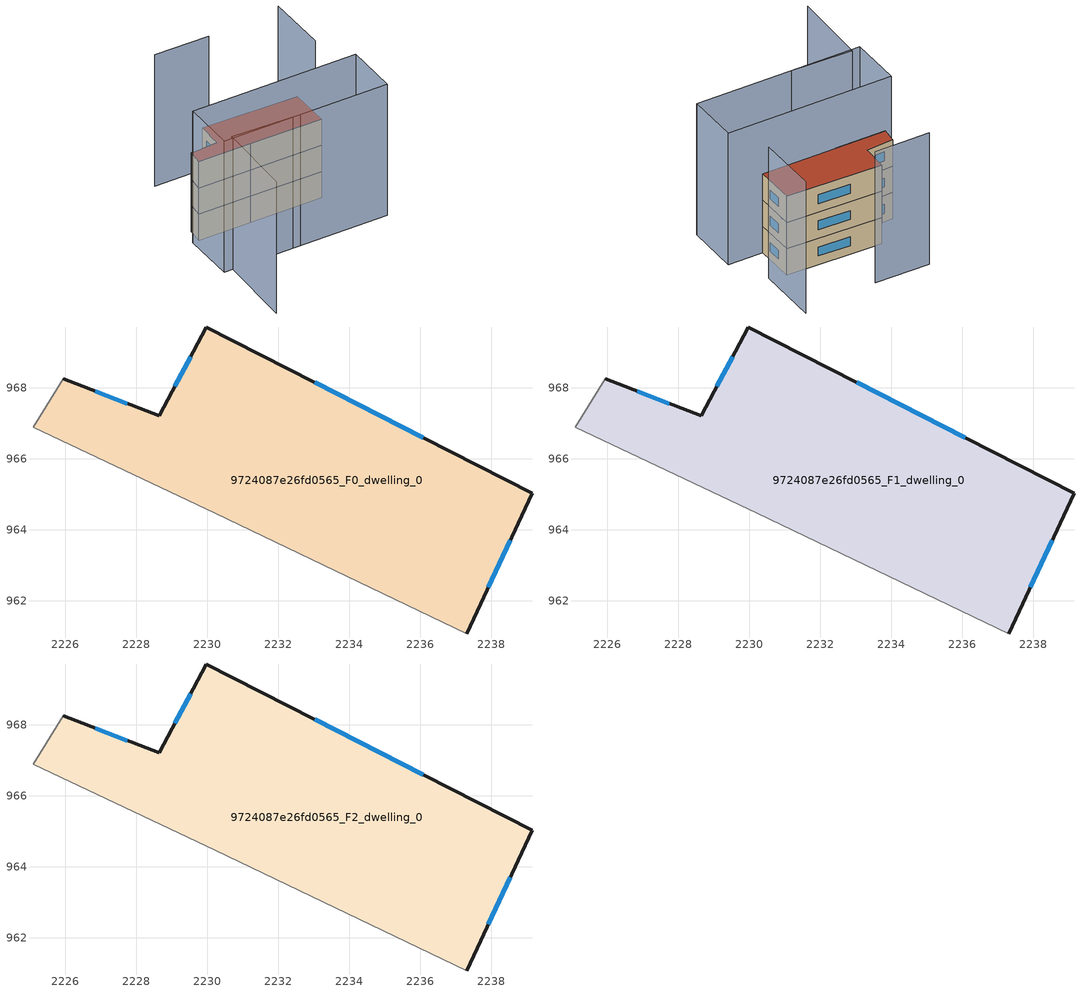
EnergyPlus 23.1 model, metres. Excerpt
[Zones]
9724087e26fd0565_F0_dwelling_0
 floor ground (EU_floor_Construction): 2239.14,965.03 2237.3,961.07 2230.23,964.46 2225.09,966.89 2225.94,968.25 2228.64,967.21 2229.97,969.71 z0
 wall outside (EU_wall_Construction): 2237.3,961.07 2239.14,965.03 2229.97,969.71 2228.64,967.21 2225.94,968.25 z0:3
 wall adiabatic (EU_wall_Construction): 2225.94,968.25 2225.09,966.89 2230.23,964.46 2237.3,961.07 z0:3
 window (EU_Window_Construction): 2227.74,967.55 2226.84,967.9 / 2229.53,968.87 2229.09,968.04 / 2236.09,966.58 2233.03,968.15 / 2237.92,962.39 2238.53,963.71 z1:2
9724087e26fd0565_F1_dwelling_0
 floor to 9724087e26fd0565_F0_dwelling_0 (EU_floor_Construction): 2239.14,965.03 2237.3,961.07 2230.23,964.46 2225.09,966.89 2225.94,968.25 2228.64,967.21 2229.97,969.71 z3
 wall outside (EU_wall_Construction): 2237.3,961.07 2239.14,965.03 2229.97,969.71 2228.64,967.21 2225.94,968.25 z3:6
 wall adiabatic (EU_wall_Construction): 2225.94,968.25 2225.09,966.89 2230.23,964.46 2237.3,961.07 z3:6
 window (EU_Window_Construction): 2227.74,967.55 2226.84,967.9 / 2229.53,968.87 2229.09,968.04 / 2236.09,966.58 2233.03,968.15 / 2237.92,962.39 2238.53,963.71 z4:5
9724087e26fd0565_F2_dwelling_0
 floor to 9724087e26fd0565_F1_dwelling_0 (EU_floor_Construction): 2239.14,965.03 2237.3,961.07 2230.23,964.46 2225.09,966.89 2225.94,968.25 2228.64,967.21 2229.97,969.71 z6
 wall outside (EU_wall_Construction): 2237.3,961.07 2239.14,965.03 2229.97,969.71 2228.64,967.21 2225.94,968.25 z6:9
 wall adiabatic (EU_wall_Construction): 2225.94,968.25 2225.09,966.89 2230.23,964.46 2237.3,961.07 z6:9
 window (EU_Window_Construction): 2227.74,967.55 2226.84,967.9 / 2229.53,968.87 2229.09,968.04 / 2236.09,966.58 2233.03,968.15 / 2237.92,962.39 2238.53,963.71 z7:8
 roof outside (EU_roof_Construction): 2237.3,961.07 2239.14,965.03 2229.97,969.71 2228.64,967.21 2225.94,968.25 2225.09,966.89 2230.23,964.46 z9
shading: 2240.53,963.91 2243.34,969.94 / 2235.63,972.68 2230.3,975.23 / 2219.15,954.32 2223.03,961.82 / 2223.03,961.82 2229.59,958.43 / 2224.51,967.16 2240.69,959.51 / 2240.69,959.51 2238.26,954.36 / 2238.26,954.36 2222.07,962.01 / 2222.07,962.01 2224.51,967.16 z0:15
[Building]
EU S2 Campaign: North Axis=0; Terrain=City; Solar Distribution=FullExterior
[Site:Location]
Bologna: Latitude=44.5; Longitude=11.25; Time Zone=1; Elevation=37
[SizingPeriod:WeatherFileDays]
AnnualSizingPeriod: Begin Month=1; Begin Day of Month=1; End Month=12; End Day of Month=31; Day of Week for Start Day=Monday; Use Weather File Daylight Saving Period=No; Use Weather File Rain and Snow Indicators=No
[MATERIAL]
EU_InternalMass_Material: Roughness=MediumRough; Thickness=0.1; Conductivity=1; Density=1800; Specific Heat=900; Thermal Absorptance=0.9; Solar Absorptance=0.7; Visible Absorptance=0.7
[MATERIAL:NOMASS] Roughness=MediumRough; Thermal Absorptance=0.9; Solar Absorptance=0.7; Visible Absorptance=0.7
Name | Thermal Resistance
EU_wall_NoMass | 0.937881
EU_roof_NoMass | 0.548572
EU_floor_NoMass | 0.71348
[WINDOWMATERIAL:SIMPLEGLAZINGSYSTEM]
EU_Window_SimpleGlazing: UFactor=4.25633; Solar Heat Gain Coefficient=0.85; Visible Transmittance=0.85
[CONSTRUCTION]
EU_wall_Construction: EU_wall_NoMass
EU_roof_Construction: EU_roof_NoMass
EU_floor_Construction: EU_floor_NoMass
EU_Window_Construction: EU_Window_SimpleGlazing
EU_InternalMass_Construction: EU_InternalMass_Material
[ZONE] Type=1; Multiplier=1; Ceiling Height=autocalculate; Volume=155.401; Floor Area=autocalculate; Part of Total Floor Area=Yes
9724087e26fd0565_F0_dwelling_0; 9724087e26fd0565_F1_dwelling_0; 9724087e26fd0565_F2_dwelling_0
[INTERNALMASS] Construction=EU_InternalMass_Construction; Surface Area=51.8004
Name | Zone or ZoneList
9724087e26fd0565_F0_dwelling_0_EU_InternalMass | 9724087e26fd0565_F0_dwelling_0
9724087e26fd0565_F1_dwelling_0_EU_InternalMass | 9724087e26fd0565_F1_dwelling_0
9724087e26fd0565_F2_dwelling_0_EU_InternalMass | 9724087e26fd0565_F2_dwelling_0
[OTHEREQUIPMENT] Fuel Type=Electricity; Design Level Calculation Method=Watts/Area; Power per Zone Floor Area=1; Fraction Latent=0; Fraction Radiant=0; Fraction Lost=0; Carbon Dioxide Generation Rate=0; EndUse Subcategory=EU_Step8_InternalGains
Name | Zone or ZoneList or Space or SpaceList | Schedule
EU_Step8_InternalGain_9724087e26fd0565_F0_dwelling_0_f000 | 9724087e26fd0565_F0_dwelling_0 | EU_Step8_GainSchedule_9724087e26fd0565_F0_dwelling_0_f000
EU_Step8_InternalGain_9724087e26fd0565_F1_dwelling_0_f000 | 9724087e26fd0565_F1_dwelling_0 | EU_Step8_GainSchedule_9724087e26fd0565_F1_dwelling_0_f000
EU_Step8_InternalGain_9724087e26fd0565_F2_dwelling_0_f000 | 9724087e26fd0565_F2_dwelling_0 | EU_Step8_GainSchedule_9724087e26fd0565_F2_dwelling_0_f000
[ZONEVENTILATION:DESIGNFLOWRATE] Schedule=EU_AlwaysOn; Design Flow Rate Calculation Method=AirChanges/Hour; Air Changes per Hour=0.687892; Ventilation Type=Natural; Fan Pressure Rise=0; Fan Total Efficiency=1; Constant Term Coefficient=1; Temperature Term Coefficient=0; Velocity Term Coefficient=0; Velocity Squared Term Coefficient=0; Minimum Indoor Temperature=-100; Maximum Indoor Temperature=100; Delta Temperature=-100; Minimum Outdoor Temperature=-100; Maximum Outdoor Temperature=100; Maximum Wind Speed=40
Name | Zone or ZoneList or Space or SpaceList
EU_ConstantAir_9724087e26fd0565_F0_dwelling_0 | 9724087e26fd0565_F0_dwelling_0
EU_ConstantAir_9724087e26fd0565_F1_dwelling_0 | 9724087e26fd0565_F1_dwelling_0
EU_ConstantAir_9724087e26fd0565_F2_dwelling_0 | 9724087e26fd0565_F2_dwelling_0
[HVACTEMPLATE:THERMOSTAT] Constant Heating Setpoint=20; Constant Cooling Setpoint=50
EU_HeatOnly_9724087e26fd0565_F0_dwelling_0; EU_HeatOnly_9724087e26fd0565_F1_dwelling_0; EU_HeatOnly_9724087e26fd0565_F2_dwelling_0
[HVACTEMPLATE:ZONE:IDEALLOADSAIRSYSTEM] System Availability Schedule=EU_AlwaysOn; Maximum Heating Supply Air Temperature=50; Minimum Cooling Supply Air Temperature=13; Maximum Heating Supply Air Humidity Ratio=0.0156; Minimum Cooling Supply Air Humidity Ratio=0.0077; Heating Limit=NoLimit; Cooling Limit=NoLimit; Heating Availability Schedule=EU_AlwaysOn; Cooling Availability Schedule=EU_CoolingOff; Dehumidification Control Type=ConstantSensibleHeatRatio; Cooling Sensible Heat Ratio=0.7; Dehumidification Setpoint=60; Humidification Control Type=None; Humidification Setpoint=30; Outdoor Air Method=None; Outdoor Air Flow Rate per Person=0.00944; Outdoor Air Flow Rate per Zone Floor Area=0; Outdoor Air Flow Rate per Zone=0; Demand Controlled Ventilation Type=None; Outdoor Air Economizer Type=NoEconomizer; Heat Recovery Type=None; Sensible Heat Recovery Effectiveness=0.7; Latent Heat Recovery Effectiveness=0.65
Name | Template Thermostat
9724087e26fd0565_F0_dwelling_0 | EU_HeatOnly_9724087e26fd0565_F0_dwelling_0
9724087e26fd0565_F1_dwelling_0 | EU_HeatOnly_9724087e26fd0565_F1_dwelling_0
9724087e26fd0565_F2_dwelling_0 | EU_HeatOnly_9724087e26fd0565_F2_dwelling_0
[SIZING:ZONE] Zone Cooling Design Supply Air Temperature Input Method=SupplyAirTemperature; Zone Cooling Design Supply Air Temperature=13; Zone Heating Design Supply Air Temperature Input Method=SupplyAirTemperature; Zone Heating Design Supply Air Temperature=50; Zone Cooling Design Supply Air Humidity Ratio=0.008; Zone Heating Design Supply Air Humidity Ratio=0.008; Cooling Design Air Flow Method=DesignDay; Cooling Design Air Flow Rate=0; Cooling Minimum Air Flow per Zone Floor Area=0.000762; Cooling Minimum Air Flow=0; Cooling Minimum Air Flow Fraction=0.2; Heating Design Air Flow Method=DesignDay; Heating Design Air Flow Rate=0; Heating Maximum Air Flow per Zone Floor Area=0.002032; Heating Maximum Air Flow=0.141576; Heating Maximum Air Flow Fraction=0.3; Account for Dedicated Outdoor Air System=No; Dedicated Outdoor Air System Control Strategy=NeutralSupplyAir; Dedicated Outdoor Air Low Setpoint Temperature for Design=autosize; Dedicated Outdoor Air High Setpoint Temperature for Design=autosize; Zone Load Sizing Method=Sensible Load Only No Latent Load; Zone Latent Cooling Design Supply Air Humidity Ratio Input Method=HumidityRatioDifference; Zone Cooling Design Supply Air Humidity Ratio Difference=0.005; Zone Latent Heating Design Supply Air Humidity Ratio Input Method=HumidityRatioDifference; Zone Humidification Design Supply Air Humidity Ratio Difference=0.005
9724087e26fd0565_F0_dwelling_0; 9724087e26fd0565_F1_dwelling_0; 9724087e26fd0565_F2_dwelling_0
[SCHEDULE:CONSTANT]
Name | Hourly Value
EU_AlwaysOn | 1
EU_CoolingOff | 0
[SCHEDULE:FILE] Column Number=1; Rows to Skip at Top=0; Number of Hours of Data=8760; Column Separator=Comma; Interpolate to Timestep=No; Minutes per Item=60; Adjust Schedule for Daylight Savings=Yes
Name | File
EU_Step8_GainSchedule_9724087e26fd0565_F0_dwelling_0_f000 | ../../schedules/9724087e26fd0565/9724087e26fd0565_F0_dwelling_0_f000_gain.csv
EU_Step8_GainSchedule_9724087e26fd0565_F1_dwelling_0_f000 | ../../schedules/9724087e26fd0565/9724087e26fd0565_F1_dwelling_0_f000_gain.csv
EU_Step8_GainSchedule_9724087e26fd0565_F2_dwelling_0_f000 | ../../schedules/9724087e26fd0565/9724087e26fd0565_F2_dwelling_0_f000_gain.csv
